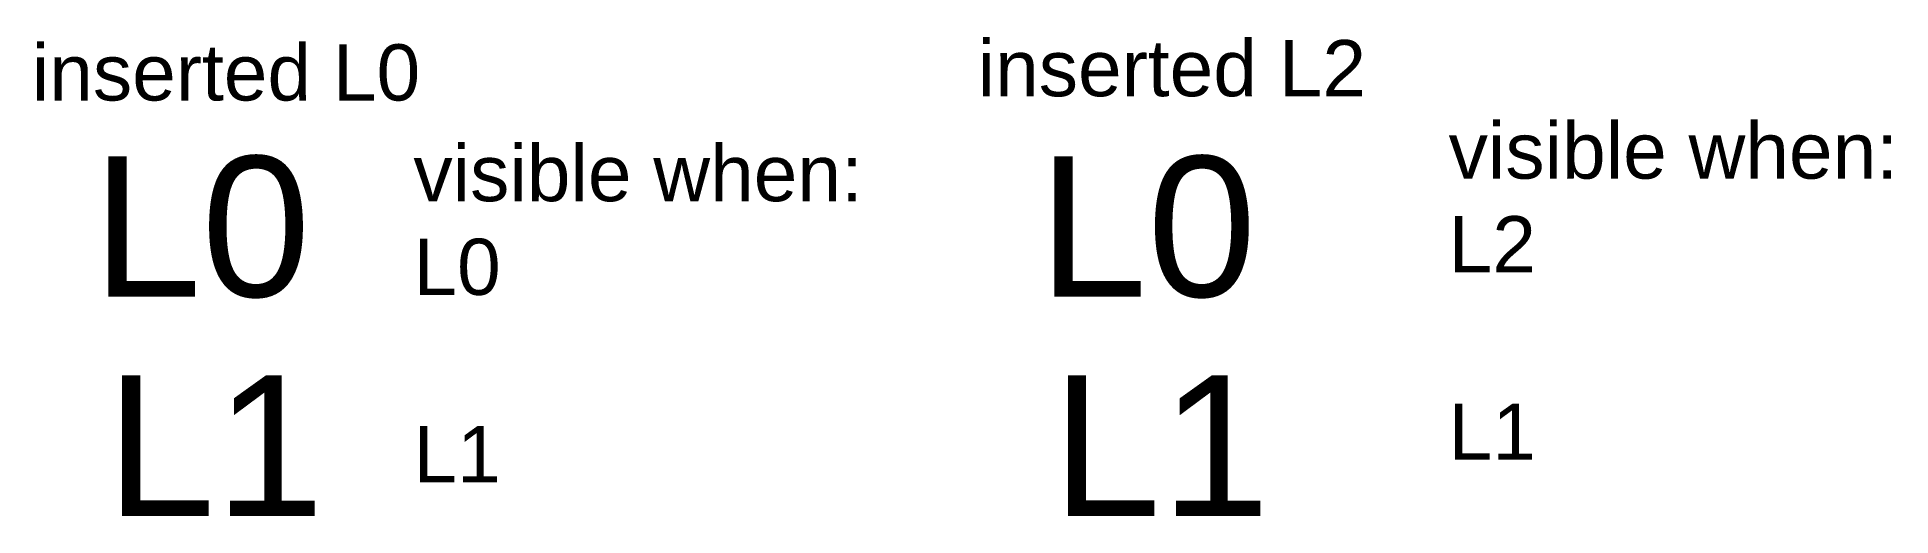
# Model space of a CAD drawing. Header units: inches. Extents: x 3.4 to 69.4, y 13.1 to 30.2.
import ezdxf

# ---------------------------------------------------------------- set-up
doc = ezdxf.new("R2010")
doc.units = ezdxf.units.IN
doc.header["$MEASUREMENT"] = 0
for name, color, linetype in [('Layer1', 7, 'Continuous'), ('Layer2', 7, 'Continuous'), ('text-layer', 7, 'Continuous')]:
    doc.layers.add(name, color=color, linetype=linetype)
doc.styles.get("Standard").update_dxf_attribs({"font": 'arial.ttf'})

# ---------------------------------------------------------------- blocks, each defined once
blk = doc.blocks.new('text-block')
blk.add_text('L0', height=5).set_placement((0.269, 8.253))
at = {"layer": 'Layer1'}
blk.add_text('L1', height=5, dxfattribs=at).set_placement((0.753, 0.452))

msp = doc.modelspace()

# ---------------------------------------------------------------- block references
msp.add_blockref('text-block', (5.096, 12.669))
at = {"layer": 'Layer2'}
msp.add_blockref('text-block', (38.756, 12.669), dxfattribs=at)

# ---------------------------------------------------------------- texts
at = {"layer": 'text-layer', "char_height": 2, "attachment_point": 1}
for s, width, insert in [('inserted L0', 15.81338, (3.213, 29.904)), ('inserted L2', 15.81338, (36.873, 30.055)), ('visible when:\\PL2\\P\\PL1', 23.6634, (53.634, 27.123)), ('visible when:\\PL0\\P\\PL1', 23.6634, (16.793, 26.32))]:
    msp.add_mtext_dynamic_manual_height_columns(s, width=width, gutter_width=29.744, heights=[0], dxfattribs=dict(at, insert=insert))

doc.saveas('drawing.dxf')
